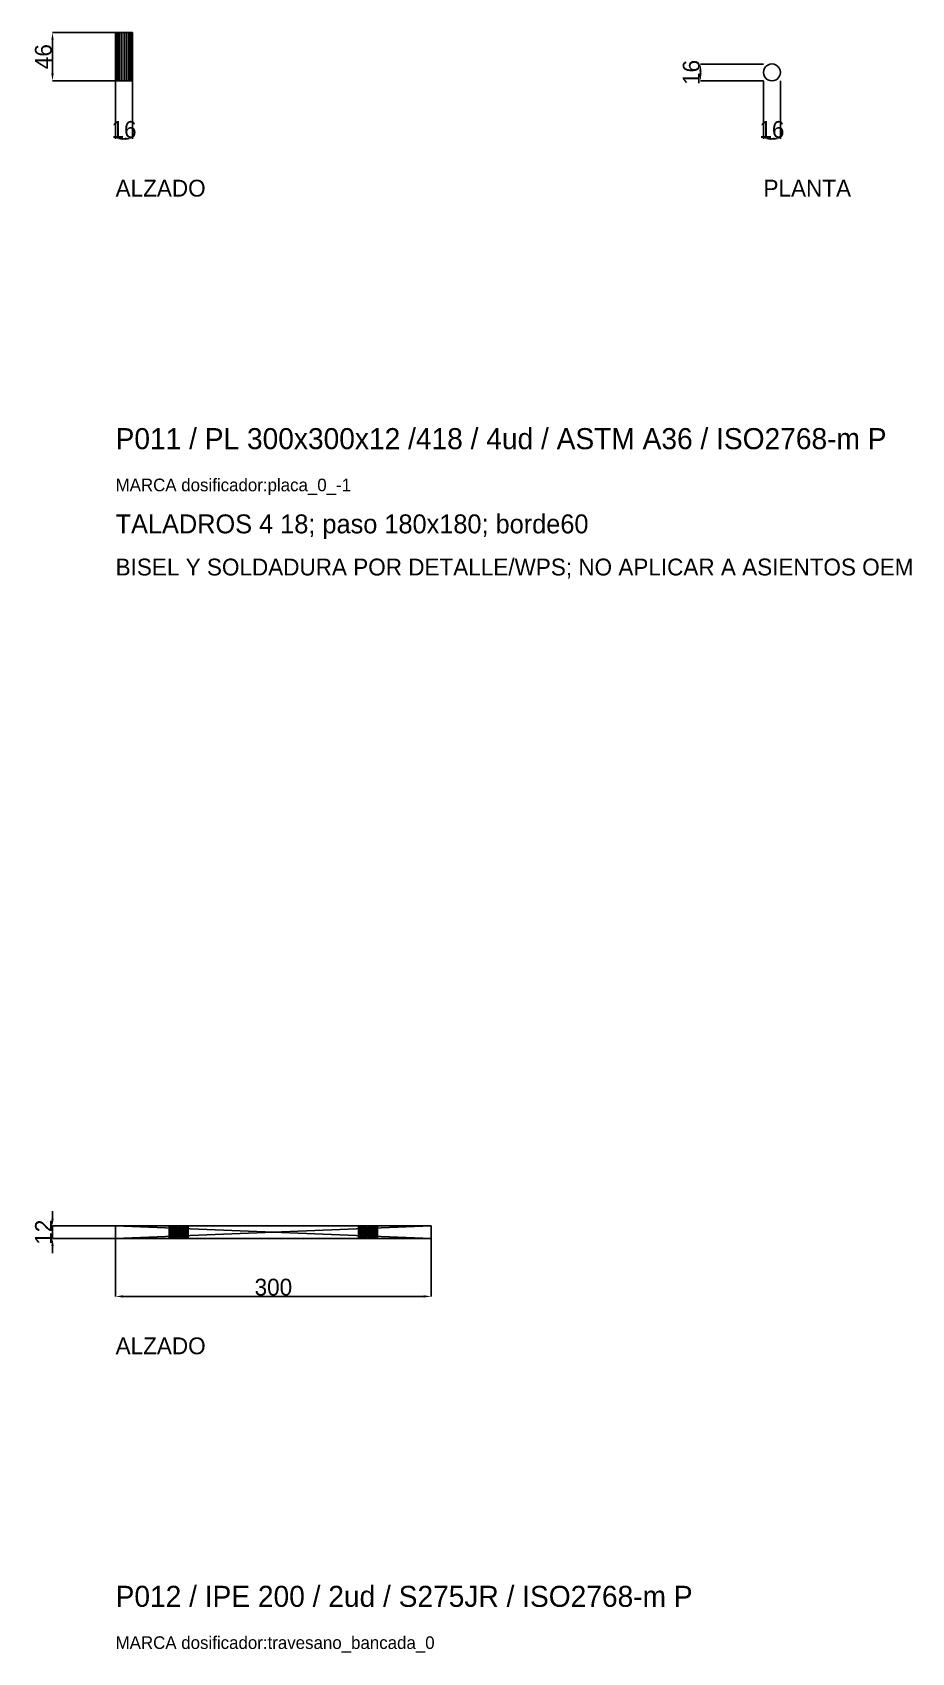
# Model space of a CAD drawing. Header units: millimetres. Extents: x -79 to 13940, y -87340 to 371.
# Drawn here: x -79 to 757, y -11875 to -10335 of the extents above; entities that cross this region are included whole.
import ezdxf

# ---------------------------------------------------------------- set-up
doc = ezdxf.new("R2010")
doc.units = ezdxf.units.MM
for name, color, linetype in [('R18_COTAS_P', 1, 'Continuous'), ('R18_PIEZAS_P', 3, 'Continuous'), ('R18_TEXTOS', 7, 'Continuous')]:
    doc.layers.add(name, color=color, linetype=linetype)
doc.dimstyles.get("Standard").update_dxf_attribs({"dimtxt": 2.5, "dimasz": 2.5, "dimexe": 1.25, "dimexo": 0.625, "dimtad": 1, "dimcen": 2.5, "dimazin": 3, "dimtfac": 1, "dimtmove": 0, "dimatfit": 3})

# ---------------------------------------------------------------- blocks, each defined once
blk = doc.blocks.new('_CLOSEDFILLED')
at = {"color": 0, "linetype": 'BYBLOCK'}
blk.add_solid([(-1, 0.16), (0, 0), (-1, -0.16)], dxfattribs=at)
blk = doc.blocks.new('*D57')
for p, q in [((0, -10381.2), (0, -10436.2)), ((16, -10381.2), (16, -10436.2)), ((7, -10436.2), (9, -10436.2))]:
    blk.add_line(p, q)
at = {"layer": 'Defpoints'}
for p in [(0, -10381.2), (16, -10381.2), (0, -10436.2)]:
    blk.add_point(p, dxfattribs=at)
at = {"layer": 'R18_COTAS_P', "xscale": 7, "yscale": 7, "rotation": 180}
blk.add_blockref('_CLOSEDFILLED', (0, -10436.2), dxfattribs=at)
at = {"layer": 'R18_COTAS_P', "xscale": 7, "yscale": 7}
blk.add_blockref('_CLOSEDFILLED', (16, -10436.2), dxfattribs=at)
at = {"layer": 'R18_COTAS_P', "insert": (8, -10427.5), "char_height": 16, "attachment_point": 5}
blk.add_mtext('16', dxfattribs=at)
blk = doc.blocks.new('*D58')
for p, q in [((0, -10335.2), (-60, -10335.2)), ((-60, -10374.2), (-60, -10342.2)), ((0, -10381.2), (-60, -10381.2))]:
    blk.add_line(p, q)
at = {"layer": 'Defpoints'}
for p in [(0, -10335.2), (-60, -10381.2), (0, -10381.2)]:
    blk.add_point(p, dxfattribs=at)
at = {"layer": 'R18_COTAS_P', "xscale": 7, "yscale": 7}
for p, rotation in [((-60, -10335.2), 90), ((-60, -10381.2), 270)]:
    blk.add_blockref('_CLOSEDFILLED', p, dxfattribs=dict(at, rotation=rotation))
at = {"layer": 'R18_COTAS_P', "insert": (-68.6, -10358.2), "char_height": 16, "attachment_point": 5, "rotation": 90}
blk.add_mtext('46', dxfattribs=at)
blk = doc.blocks.new('*D59')
for p, q in [((616, -10381.2), (616, -10436.2)), ((632, -10381.2), (632, -10436.2)), ((623, -10436.2), (625, -10436.2))]:
    blk.add_line(p, q)
at = {"layer": 'Defpoints'}
for p in [(616, -10381.2), (632, -10381.2), (616, -10436.2)]:
    blk.add_point(p, dxfattribs=at)
at = {"layer": 'R18_COTAS_P', "xscale": 7, "yscale": 7, "rotation": 180}
blk.add_blockref('_CLOSEDFILLED', (616, -10436.2), dxfattribs=at)
at = {"layer": 'R18_COTAS_P', "xscale": 7, "yscale": 7}
blk.add_blockref('_CLOSEDFILLED', (632, -10436.2), dxfattribs=at)
at = {"layer": 'R18_COTAS_P', "insert": (624, -10427.5), "char_height": 16, "attachment_point": 5}
blk.add_mtext('16', dxfattribs=at)
blk = doc.blocks.new('*D60')
for p, q in [((616, -10365.2), (556, -10365.2)), ((556, -10374.2), (556, -10372.2)), ((616, -10381.2), (556, -10381.2))]:
    blk.add_line(p, q)
at = {"layer": 'Defpoints'}
for p in [(616, -10365.2), (556, -10381.2), (616, -10381.2)]:
    blk.add_point(p, dxfattribs=at)
at = {"layer": 'R18_COTAS_P', "xscale": 7, "yscale": 7}
for p, rotation in [((556, -10365.2), 90), ((556, -10381.2), 270)]:
    blk.add_blockref('_CLOSEDFILLED', p, dxfattribs=dict(at, rotation=rotation))
at = {"layer": 'R18_COTAS_P', "insert": (547.4, -10373.2), "char_height": 16, "attachment_point": 5, "rotation": 90}
blk.add_mtext('16', dxfattribs=at)
blk = doc.blocks.new('*D63')
for p, q in [((0, -11481.2), (0, -11536.2)), ((300, -11481.2), (300, -11536.2)), ((7, -11536.2), (293, -11536.2))]:
    blk.add_line(p, q)
at = {"layer": 'Defpoints'}
for p in [(0, -11481.2), (300, -11481.2), (0, -11536.2)]:
    blk.add_point(p, dxfattribs=at)
at = {"layer": 'R18_COTAS_P', "xscale": 7, "yscale": 7, "rotation": 180}
blk.add_blockref('_CLOSEDFILLED', (0, -11536.2), dxfattribs=at)
at = {"layer": 'R18_COTAS_P', "xscale": 7, "yscale": 7}
blk.add_blockref('_CLOSEDFILLED', (300, -11536.2), dxfattribs=at)
at = {"layer": 'R18_COTAS_P', "insert": (150, -11527.5), "char_height": 16, "attachment_point": 5}
blk.add_mtext('300', dxfattribs=at)
blk = doc.blocks.new('*D64')
for p, q in [((-60, -11462.2), (-60, -11455.2)), ((0, -11469.2), (-60, -11469.2)), ((-60, -11481.2), (-60, -11469.2)), ((0, -11481.2), (-60, -11481.2)), ((-60, -11488.2), (-60, -11495.2))]:
    blk.add_line(p, q)
at = {"layer": 'Defpoints'}
for p in [(-60, -11481.2), (0, -11469.2), (0, -11481.2)]:
    blk.add_point(p, dxfattribs=at)
at = {"layer": 'R18_COTAS_P', "xscale": 7, "yscale": 7}
for p, rotation in [((-60, -11469.2), 270), ((-60, -11481.2), 90)]:
    blk.add_blockref('_CLOSEDFILLED', p, dxfattribs=dict(at, rotation=rotation))
at = {"layer": 'R18_COTAS_P', "insert": (-68.6, -11475.2), "char_height": 16, "attachment_point": 5, "rotation": 90}
blk.add_mtext('12', dxfattribs=at)

msp = doc.modelspace()

# ---------------------------------------------------------------- linework, layer by layer
at = {"layer": 'R18_PIEZAS_P'}
for p, q in [((0.273, -10335.168), (0, -10335.168)), ((0, -10381.168), (0, -10335.168)), ((1.072, -10335.168), (0.273, -10335.168)), ((0.273, -10381.168), (0.273, -10335.168)), ((2.343, -10335.168), (1.072, -10335.168)), ((1.072, -10381.168), (1.072, -10335.168)), ((4, -10335.168), (2.343, -10335.168)), ((2.343, -10381.168), (2.343, -10335.168)), ((5.929, -10335.168), (4, -10335.168)), ((4, -10381.168), (4, -10335.168)), ((8, -10335.168), (5.929, -10335.168)), ((5.929, -10381.168), (5.929, -10335.168)), ((10.071, -10335.168), (8, -10335.168)), ((8, -10381.168), (8, -10335.168)), ((12, -10335.168), (10.071, -10335.168)), ((10.071, -10381.168), (10.071, -10335.168)), ((13.657, -10335.168), (12, -10335.168)), ((12, -10381.168), (12, -10335.168)), ((14.928, -10335.168), (13.657, -10335.168)), ((13.657, -10381.168), (13.657, -10335.168)), ((15.727, -10335.168), (14.928, -10335.168)), ((14.928, -10381.168), (14.928, -10335.168)), ((16, -10335.168), (15.727, -10335.168)), ((15.727, -10381.168), (15.727, -10335.168)), ((16, -10335.168), (16, -10381.168)), ((616, -10373.168), (616.273, -10371.097)), ((616.273, -10375.238), (616, -10373.168)), ((616.273, -10371.097), (617.072, -10369.168)), ((617.072, -10377.168), (616.273, -10375.238)), ((617.072, -10369.168), (618.343, -10367.511)), ((618.343, -10367.511), (620, -10366.24)), ((620, -10366.24), (621.929, -10365.44)), ((621.929, -10365.44), (624, -10365.168)), ((624, -10365.168), (626.071, -10365.44)), ((626.071, -10365.44), (628, -10366.24)), ((628, -10366.24), (629.657, -10367.511)), ((629.657, -10367.511), (630.928, -10369.168)), ((630.928, -10369.168), (631.727, -10371.097)), ((631.727, -10375.238), (630.928, -10377.168)), ((631.727, -10371.097), (632, -10373.168)), ((632, -10373.168), (631.727, -10375.238)), ((0.273, -10381.168), (0, -10381.168)), ((1.072, -10381.168), (0.273, -10381.168)), ((2.343, -10381.168), (1.072, -10381.168)), ((4, -10381.168), (2.343, -10381.168)), ((5.929, -10381.168), (4, -10381.168)), ((8, -10381.168), (5.929, -10381.168)), ((10.071, -10381.168), (8, -10381.168)), ((12, -10381.168), (10.071, -10381.168)), ((13.657, -10381.168), (12, -10381.168)), ((14.928, -10381.168), (13.657, -10381.168)), ((15.727, -10381.168), (14.928, -10381.168)), ((15.727, -10381.168), (16, -10381.168)), ((618.343, -10378.825), (617.072, -10377.168)), ((620, -10380.096), (618.343, -10378.825)), ((621.929, -10380.895), (620, -10380.096)), ((624, -10381.168), (621.929, -10380.895)), ((626.071, -10380.895), (624, -10381.168)), ((628, -10380.096), (626.071, -10380.895)), ((629.657, -10378.825), (628, -10380.096)), ((630.928, -10377.168), (629.657, -10378.825)), ((51, -11469.168), (0, -11469.168)), ((0, -11469.168), (51.173, -11469.168)), ((0, -11469.168), (51.685, -11469.168)), ((0, -11469.168), (52.517, -11469.168)), ((0, -11469.168), (53.636, -11469.168)), ((0, -11469.168), (55, -11469.168)), ((0, -11469.168), (56.556, -11469.168)), ((0, -11469.168), (58.244, -11469.168)), ((0, -11469.168), (60, -11469.168)), ((0, -11469.168), (61.756, -11469.168)), ((300, -11469.168), (0, -11469.168)), ((0, -11469.168), (63.444, -11469.168)), ((0, -11469.168), (65, -11469.168)), ((0, -11469.168), (66.364, -11469.168)), ((300, -11481.168), (0, -11469.168)), ((0, -11469.168), (0, -11481.168)), ((0, -11481.168), (300, -11469.168)), ((0, -11481.168), (51, -11481.168)), ((51.173, -11481.168), (0, -11481.168)), ((51.685, -11481.168), (0, -11481.168)), ((52.517, -11481.168), (0, -11481.168)), ((53.636, -11481.168), (0, -11481.168)), ((55, -11481.168), (0, -11481.168)), ((56.556, -11481.168), (0, -11481.168)), ((58.244, -11481.168), (0, -11481.168)), ((60, -11481.168), (0, -11481.168)), ((61.756, -11481.168), (0, -11481.168)), ((0, -11481.168), (300, -11481.168)), ((63.444, -11481.168), (0, -11481.168)), ((65, -11481.168), (0, -11481.168)), ((66.364, -11481.168), (0, -11481.168)), ((51.173, -11469.168), (51, -11469.168)), ((51, -11481.168), (51.173, -11469.168)), ((51, -11481.168), (51, -11469.168)), ((51.173, -11481.168), (51, -11469.168)), ((51, -11481.168), (51.173, -11481.168)), ((51.685, -11469.168), (51.173, -11469.168)), ((51.173, -11481.168), (51.685, -11469.168)), ((51.173, -11481.168), (51.173, -11469.168)), ((51.685, -11481.168), (51.173, -11469.168)), ((51.173, -11481.168), (51.685, -11481.168)), ((52.517, -11469.168), (51.685, -11469.168)), ((51.685, -11481.168), (52.517, -11469.168)), ((51.685, -11481.168), (51.685, -11469.168)), ((52.517, -11481.168), (51.685, -11469.168)), ((51.685, -11481.168), (52.517, -11481.168)), ((53.636, -11469.168), (52.517, -11469.168)), ((52.517, -11469.168), (66.364, -11469.168)), ((52.517, -11481.168), (53.636, -11469.168)), ((52.517, -11481.168), (52.517, -11469.168)), ((53.636, -11481.168), (52.517, -11469.168)), ((52.517, -11481.168), (53.636, -11481.168)), ((66.364, -11481.168), (52.517, -11481.168)), ((55, -11469.168), (53.636, -11469.168)), ((53.636, -11469.168), (66.364, -11469.168)), ((53.636, -11469.168), (240, -11469.168)), ((53.636, -11469.168), (241.756, -11469.168)), ((53.636, -11469.168), (243.444, -11469.168)), ((53.636, -11469.168), (245, -11469.168)), ((53.636, -11469.168), (246.364, -11469.168)), ((53.636, -11481.168), (55, -11469.168)), ((53.636, -11481.168), (53.636, -11469.168)), ((55, -11481.168), (53.636, -11469.168)), ((53.636, -11481.168), (55, -11481.168)), ((66.364, -11481.168), (53.636, -11481.168)), ((240, -11481.168), (53.636, -11481.168)), ((241.756, -11481.168), (53.636, -11481.168)), ((243.444, -11481.168), (53.636, -11481.168)), ((245, -11481.168), (53.636, -11481.168)), ((246.364, -11481.168), (53.636, -11481.168)), ((56.556, -11469.168), (55, -11469.168)), ((55, -11469.168), (246.364, -11469.168)), ((55, -11481.168), (56.556, -11469.168)), ((55, -11481.168), (55, -11469.168)), ((56.556, -11481.168), (55, -11469.168)), ((55, -11481.168), (56.556, -11481.168)), ((246.364, -11481.168), (55, -11481.168)), ((58.244, -11469.168), (56.556, -11469.168)), ((56.556, -11469.168), (246.364, -11469.168)), ((56.556, -11481.168), (58.244, -11469.168)), ((56.556, -11481.168), (56.556, -11469.168)), ((58.244, -11481.168), (56.556, -11469.168)), ((56.556, -11481.168), (58.244, -11481.168)), ((246.364, -11481.168), (56.556, -11481.168)), ((60, -11469.168), (58.244, -11469.168)), ((58.244, -11469.168), (300, -11469.168)), ((58.244, -11469.168), (246.364, -11469.168)), ((58.244, -11481.168), (60, -11469.168)), ((58.244, -11481.168), (58.244, -11469.168)), ((60, -11481.168), (58.244, -11469.168)), ((58.244, -11481.168), (60, -11481.168)), ((300, -11481.168), (58.244, -11481.168)), ((246.364, -11481.168), (58.244, -11481.168)), ((60, -11469.168), (61.756, -11469.168)), ((231, -11469.168), (60, -11469.168)), ((231.173, -11469.168), (60, -11469.168)), ((231.685, -11469.168), (60, -11469.168)), ((60, -11469.168), (300, -11469.168)), ((232.517, -11469.168), (60, -11469.168)), ((233.636, -11469.168), (60, -11469.168)), ((235, -11469.168), (60, -11469.168)), ((236.556, -11469.168), (60, -11469.168)), ((238.244, -11469.168), (60, -11469.168)), ((240, -11469.168), (60, -11469.168)), ((60, -11469.168), (246.364, -11469.168)), ((60, -11481.168), (61.756, -11469.168)), ((60, -11481.168), (60, -11469.168)), ((61.756, -11481.168), (60, -11469.168)), ((61.756, -11481.168), (60, -11481.168)), ((60, -11481.168), (231, -11481.168)), ((60, -11481.168), (231.173, -11481.168)), ((60, -11481.168), (231.685, -11481.168)), ((300, -11481.168), (60, -11481.168)), ((60, -11481.168), (232.517, -11481.168)), ((60, -11481.168), (233.636, -11481.168)), ((60, -11481.168), (235, -11481.168)), ((60, -11481.168), (236.556, -11481.168)), ((60, -11481.168), (238.244, -11481.168)), ((60, -11481.168), (240, -11481.168)), ((246.364, -11481.168), (60, -11481.168)), ((61.756, -11469.168), (63.444, -11469.168)), ((231, -11469.168), (61.756, -11469.168)), ((231.173, -11469.168), (61.756, -11469.168)), ((61.756, -11481.168), (63.444, -11469.168)), ((61.756, -11481.168), (61.756, -11469.168)), ((63.444, -11481.168), (61.756, -11469.168)), ((63.444, -11481.168), (61.756, -11481.168)), ((61.756, -11481.168), (231, -11481.168)), ((61.756, -11481.168), (231.173, -11481.168)), ((63.444, -11469.168), (65, -11469.168)), ((231, -11469.168), (63.444, -11469.168)), ((231.173, -11469.168), (63.444, -11469.168)), ((63.444, -11481.168), (65, -11469.168)), ((63.444, -11481.168), (63.444, -11469.168)), ((65, -11481.168), (63.444, -11469.168)), ((65, -11481.168), (63.444, -11481.168)), ((63.444, -11481.168), (231, -11481.168)), ((63.444, -11481.168), (231.173, -11481.168)), ((65, -11469.168), (66.364, -11469.168)), ((231, -11469.168), (65, -11469.168)), ((231.173, -11469.168), (65, -11469.168)), ((300, -11469.168), (65, -11469.168)), ((65, -11469.168), (240, -11469.168)), ((65, -11481.168), (66.364, -11469.168)), ((65, -11481.168), (65, -11469.168)), ((66.364, -11481.168), (65, -11469.168)), ((66.364, -11481.168), (65, -11481.168)), ((65, -11481.168), (231, -11481.168)), ((65, -11481.168), (231.173, -11481.168)), ((65, -11481.168), (300, -11481.168)), ((240, -11481.168), (65, -11481.168)), ((66.364, -11469.168), (67.483, -11469.168)), ((231, -11469.168), (66.364, -11469.168)), ((231.173, -11469.168), (66.364, -11469.168)), ((66.364, -11469.168), (240, -11469.168)), ((66.364, -11481.168), (67.483, -11469.168)), ((66.364, -11481.168), (66.364, -11469.168)), ((67.483, -11481.168), (66.364, -11469.168)), ((67.483, -11481.168), (66.364, -11481.168)), ((66.364, -11481.168), (231, -11481.168)), ((66.364, -11481.168), (231.173, -11481.168)), ((240, -11481.168), (66.364, -11481.168)), ((67.483, -11469.168), (68.315, -11469.168)), ((231, -11469.168), (67.483, -11469.168)), ((231.173, -11469.168), (67.483, -11469.168)), ((67.483, -11469.168), (240, -11469.168)), ((67.483, -11481.168), (68.315, -11469.168)), ((67.483, -11481.168), (67.483, -11469.168)), ((68.315, -11481.168), (67.483, -11469.168)), ((68.315, -11481.168), (67.483, -11481.168)), ((67.483, -11481.168), (231, -11481.168)), ((67.483, -11481.168), (231.173, -11481.168)), ((240, -11481.168), (67.483, -11481.168)), ((68.315, -11469.168), (68.827, -11469.168)), ((231, -11469.168), (68.315, -11469.168)), ((231.173, -11469.168), (68.315, -11469.168)), ((68.315, -11469.168), (240, -11469.168)), ((68.315, -11481.168), (68.827, -11469.168)), ((68.315, -11481.168), (68.315, -11469.168)), ((68.827, -11481.168), (68.315, -11469.168)), ((68.827, -11481.168), (68.315, -11481.168)), ((68.315, -11481.168), (231, -11481.168)), ((68.315, -11481.168), (231.173, -11481.168)), ((240, -11481.168), (68.315, -11481.168)), ((68.827, -11469.168), (69, -11469.168)), ((231, -11469.168), (68.827, -11469.168)), ((231.173, -11469.168), (68.827, -11469.168)), ((68.827, -11469.168), (240, -11469.168)), ((68.827, -11481.168), (69, -11469.168)), ((68.827, -11481.168), (68.827, -11469.168)), ((69, -11481.168), (68.827, -11469.168)), ((69, -11481.168), (68.827, -11481.168)), ((68.827, -11481.168), (231, -11481.168)), ((68.827, -11481.168), (231.173, -11481.168)), ((240, -11481.168), (68.827, -11481.168)), ((69, -11469.168), (231, -11469.168)), ((231.173, -11469.168), (69, -11469.168)), ((69, -11469.168), (231.685, -11469.168)), ((69, -11469.168), (232.517, -11469.168)), ((69, -11469.168), (233.636, -11469.168)), ((69, -11469.168), (235, -11469.168)), ((69, -11469.168), (236.556, -11469.168)), ((69, -11469.168), (238.244, -11469.168)), ((69, -11469.168), (240, -11469.168)), ((69, -11469.168), (69, -11481.168)), ((231, -11481.168), (69, -11481.168)), ((69, -11481.168), (231.173, -11481.168)), ((231.685, -11481.168), (69, -11481.168)), ((232.517, -11481.168), (69, -11481.168)), ((233.636, -11481.168), (69, -11481.168)), ((235, -11481.168), (69, -11481.168)), ((236.556, -11481.168), (69, -11481.168)), ((238.244, -11481.168), (69, -11481.168)), ((240, -11481.168), (69, -11481.168)), ((231, -11469.168), (231.173, -11469.168)), ((231, -11481.168), (231.173, -11469.168)), ((231, -11481.168), (231, -11469.168)), ((231.173, -11481.168), (231, -11469.168)), ((231.173, -11481.168), (231, -11481.168)), ((231.685, -11469.168), (231.173, -11469.168)), ((231.173, -11481.168), (231.685, -11469.168)), ((231.173, -11481.168), (231.173, -11469.168)), ((231.685, -11481.168), (231.173, -11469.168)), ((231.173, -11481.168), (231.685, -11481.168)), ((232.517, -11469.168), (231.685, -11469.168)), ((231.685, -11481.168), (232.517, -11469.168)), ((231.685, -11481.168), (231.685, -11469.168)), ((232.517, -11481.168), (231.685, -11469.168)), ((231.685, -11481.168), (232.517, -11481.168)), ((233.636, -11469.168), (232.517, -11469.168)), ((232.517, -11481.168), (233.636, -11469.168)), ((232.517, -11481.168), (232.517, -11469.168)), ((233.636, -11481.168), (232.517, -11469.168)), ((232.517, -11481.168), (233.636, -11481.168)), ((235, -11469.168), (233.636, -11469.168)), ((233.636, -11481.168), (235, -11469.168)), ((233.636, -11481.168), (233.636, -11469.168)), ((235, -11481.168), (233.636, -11469.168)), ((233.636, -11481.168), (235, -11481.168)), ((236.556, -11469.168), (235, -11469.168)), ((235, -11469.168), (300, -11469.168)), ((235, -11481.168), (236.556, -11469.168)), ((235, -11481.168), (235, -11469.168)), ((236.556, -11481.168), (235, -11469.168)), ((235, -11481.168), (236.556, -11481.168)), ((300, -11481.168), (235, -11481.168)), ((238.244, -11469.168), (236.556, -11469.168)), ((236.556, -11469.168), (300, -11469.168)), ((236.556, -11481.168), (238.244, -11469.168)), ((236.556, -11481.168), (236.556, -11469.168)), ((238.244, -11481.168), (236.556, -11469.168)), ((236.556, -11481.168), (238.244, -11481.168)), ((300, -11481.168), (236.556, -11481.168)), ((240, -11469.168), (238.244, -11469.168)), ((238.244, -11469.168), (300, -11469.168)), ((238.244, -11481.168), (240, -11469.168)), ((238.244, -11481.168), (238.244, -11469.168)), ((240, -11481.168), (238.244, -11469.168)), ((238.244, -11481.168), (240, -11481.168)), ((300, -11481.168), (238.244, -11481.168)), ((300, -11469.168), (240, -11469.168)), ((241.756, -11469.168), (240, -11469.168)), ((240, -11469.168), (246.364, -11469.168)), ((240, -11469.168), (247.483, -11469.168)), ((240, -11469.168), (248.315, -11469.168)), ((240, -11469.168), (248.827, -11469.168)), ((240, -11469.168), (249, -11469.168)), ((240, -11481.168), (241.756, -11469.168)), ((240, -11481.168), (240, -11469.168)), ((241.756, -11481.168), (240, -11469.168)), ((240, -11481.168), (300, -11481.168)), ((240, -11481.168), (241.756, -11481.168)), ((246.364, -11481.168), (240, -11481.168)), ((247.483, -11481.168), (240, -11481.168)), ((248.315, -11481.168), (240, -11481.168)), ((248.827, -11481.168), (240, -11481.168)), ((249, -11481.168), (240, -11481.168)), ((300, -11469.168), (241.756, -11469.168)), ((243.444, -11469.168), (241.756, -11469.168)), ((241.756, -11469.168), (249, -11469.168)), ((241.756, -11481.168), (243.444, -11469.168)), ((241.756, -11481.168), (241.756, -11469.168)), ((243.444, -11481.168), (241.756, -11469.168)), ((241.756, -11481.168), (300, -11481.168)), ((241.756, -11481.168), (243.444, -11481.168)), ((249, -11481.168), (241.756, -11481.168)), ((300, -11469.168), (243.444, -11469.168)), ((245, -11469.168), (243.444, -11469.168)), ((249, -11469.168), (243.444, -11469.168)), ((243.444, -11481.168), (245, -11469.168)), ((243.444, -11481.168), (243.444, -11469.168)), ((245, -11481.168), (243.444, -11469.168)), ((243.444, -11481.168), (300, -11481.168)), ((243.444, -11481.168), (245, -11481.168)), ((243.444, -11481.168), (249, -11481.168)), ((300, -11469.168), (245, -11469.168)), ((246.364, -11469.168), (245, -11469.168)), ((249, -11469.168), (245, -11469.168)), ((245, -11481.168), (246.364, -11469.168)), ((245, -11481.168), (245, -11469.168)), ((246.364, -11481.168), (245, -11469.168)), ((245, -11481.168), (300, -11481.168)), ((245, -11481.168), (246.364, -11481.168)), ((245, -11481.168), (249, -11481.168)), ((300, -11469.168), (246.364, -11469.168)), ((247.483, -11469.168), (246.364, -11469.168)), ((249, -11469.168), (246.364, -11469.168)), ((246.364, -11481.168), (247.483, -11469.168)), ((246.364, -11481.168), (246.364, -11469.168)), ((247.483, -11481.168), (246.364, -11469.168)), ((246.364, -11481.168), (300, -11481.168)), ((246.364, -11481.168), (247.483, -11481.168)), ((246.364, -11481.168), (249, -11481.168)), ((300, -11469.168), (247.483, -11469.168)), ((248.315, -11469.168), (247.483, -11469.168)), ((249, -11469.168), (247.483, -11469.168)), ((247.483, -11481.168), (248.315, -11469.168)), ((247.483, -11481.168), (247.483, -11469.168)), ((248.315, -11481.168), (247.483, -11469.168)), ((247.483, -11481.168), (300, -11481.168)), ((247.483, -11481.168), (248.315, -11481.168)), ((247.483, -11481.168), (249, -11481.168)), ((300, -11469.168), (248.315, -11469.168)), ((248.827, -11469.168), (248.315, -11469.168)), ((248.315, -11481.168), (248.827, -11469.168)), ((248.315, -11481.168), (248.315, -11469.168)), ((248.827, -11481.168), (248.315, -11469.168)), ((248.315, -11481.168), (300, -11481.168)), ((248.315, -11481.168), (248.827, -11481.168)), ((300, -11469.168), (248.827, -11469.168)), ((249, -11469.168), (248.827, -11469.168)), ((248.827, -11481.168), (249, -11469.168)), ((248.827, -11481.168), (248.827, -11469.168)), ((249, -11481.168), (248.827, -11469.168)), ((248.827, -11481.168), (300, -11481.168)), ((248.827, -11481.168), (249, -11481.168)), ((300, -11469.168), (249, -11469.168)), ((249, -11469.168), (249, -11481.168)), ((249, -11481.168), (300, -11481.168)), ((300, -11481.168), (300, -11469.168))]:
    msp.add_line(p, q, dxfattribs=at)

# ---------------------------------------------------------------- texts
at = {"layer": 'R18_TEXTOS'}
for s, height, p in [('ALZADO', 16, (0, -10491.168)), ('PLANTA', 16, (616, -10491.168)), ('P011 / PL 300x300x12 /418 / 4ud / ASTM A36 / ISO2768-m P', 20, (0, -10731.168)), ('MARCA dosificador:placa_0_-1', 12, (0, -10771.168)), ('TALADROS 4 18; paso 180x180; borde60', 18, (0, -10811.168)), ('BISEL Y SOLDADURA POR DETALLE/WPS; NO APLICAR A ASIENTOS OEM', 16, (0, -10851.168)), ('ALZADO', 16, (0, -11591.168)), ('P012 / IPE 200 / 2ud / S275JR / ISO2768-m P', 20, (0, -11831.168)), ('MARCA dosificador:travesano_bancada_0', 12, (0, -11871.168))]:
    msp.add_text(s, height=height, dxfattribs=at).set_placement(p)

# ---------------------------------------------------------------- dimensions: what is measured, and where the dimension line sits
at = {"layer": 'R18_COTAS_P'}
for base, p1, p2, picture, middle in [((-60, -10381.168), (0, -10381.168), (0, -10335.168), '*D58', (-68.625, -10358.168)), ((556, -10381.168), (616, -10381.168), (616, -10365.168), '*D60', (547.375, -10373.168)), ((-60, -11481.168), (0, -11481.168), (0, -11469.168), '*D64', (-68.625, -11475.168))]:
    dim = msp.add_linear_dim(base=base, p1=p1, p2=p2, angle=90, dimstyle='Standard', override={"dimtxt": 16, "dimasz": 7, "dimtad": 1, "dimdec": 2}, dxfattribs=at)
    dim.commit()
    dim.dimension.update_dxf_attribs({"geometry": picture, "text_midpoint": middle})
for base, p1, p2, picture, middle in [((0, -10436.168), (0, -10381.168), (16, -10381.168), '*D57', (8, -10427.543)), ((616, -10436.168), (616, -10381.168), (632, -10381.168), '*D59', (624, -10427.543)), ((0, -11536.168), (0, -11481.168), (300, -11481.168), '*D63', (150, -11527.543))]:
    dim = msp.add_linear_dim(base=base, p1=p1, p2=p2, dimstyle='Standard', override={"dimtxt": 16, "dimasz": 7, "dimtad": 1, "dimdec": 2}, dxfattribs=at)
    dim.commit()
    dim.dimension.update_dxf_attribs({"geometry": picture, "text_midpoint": middle})

doc.saveas('drawing.dxf')
